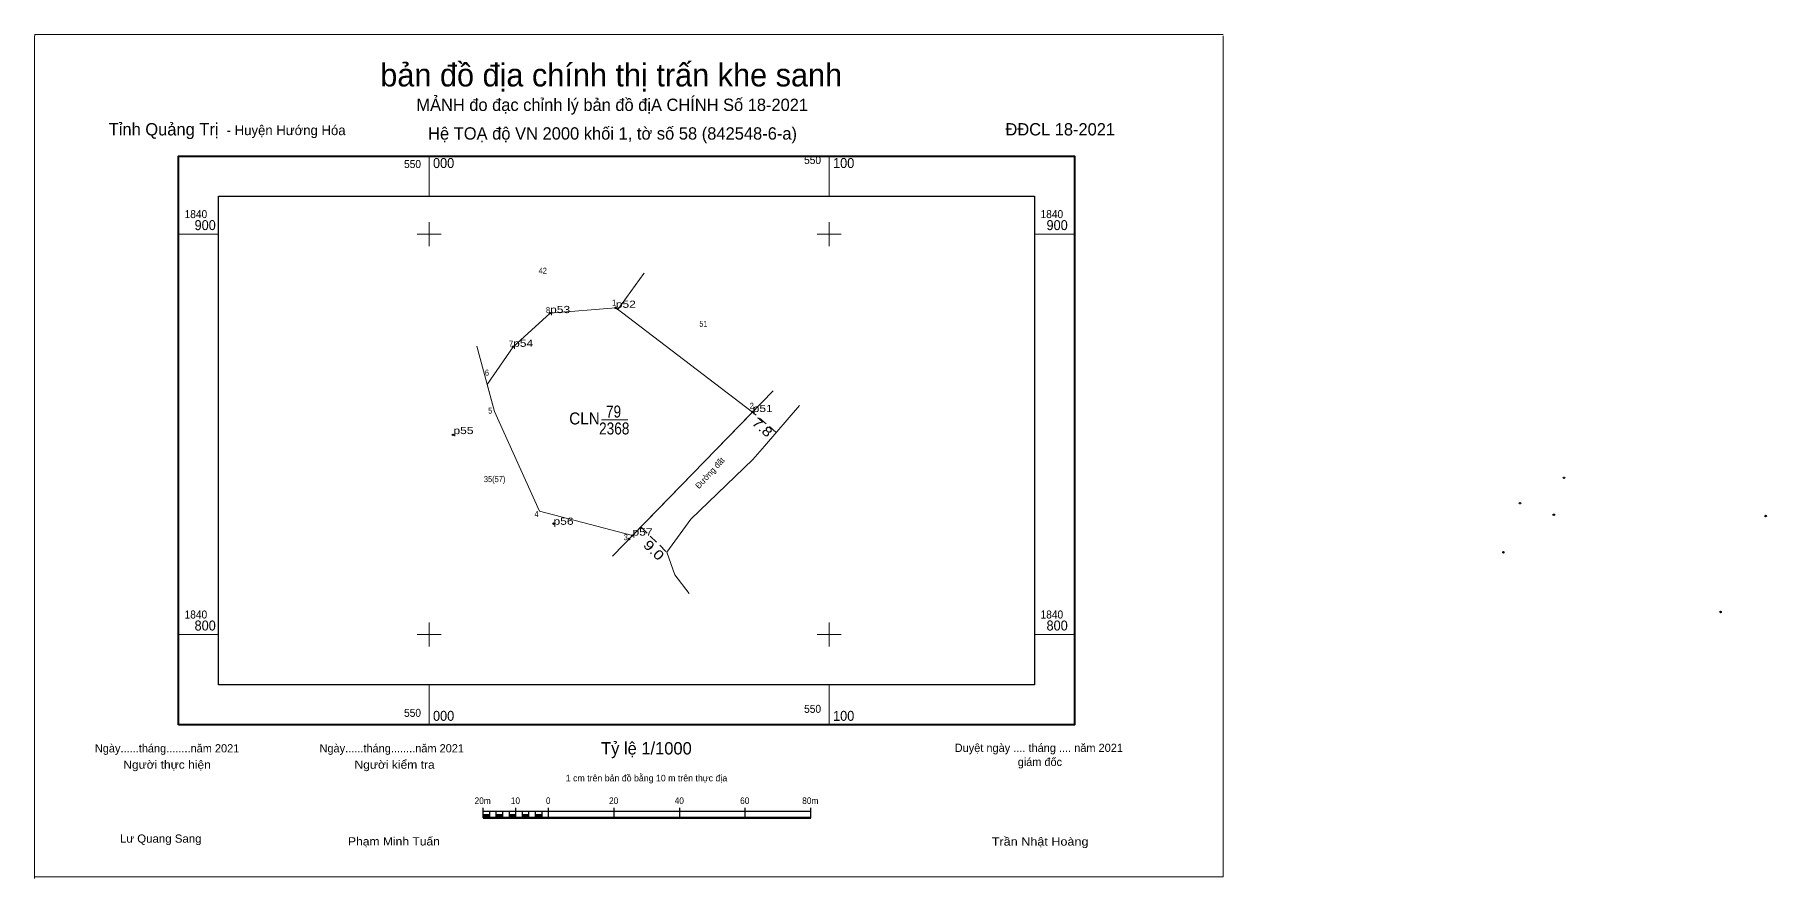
# Model space of a CAD drawing. Header units: metres. Extents: x 549358 to 550334, y 1840739 to 1840950.
# Drawn here: x 549901.4 to 550334.3, y 1840739.1 to 1840949.8 of the extents above; entities that cross this region are included whole.
import ezdxf
from ezdxf.enums import TextEntityAlignment as Align

# ---------------------------------------------------------------- set-up
doc = ezdxf.new("R2010")
doc.units = ezdxf.units.M
doc.header["$LTSCALE"] = 0.73
doc.header["$PDMODE"] = 32
doc.header["$PDSIZE"] = 0.365
doc.linetypes.add('MEDIUM_DASHED', pattern=[4.5, 3, -1.5])
for name, color, linetype, lineweight in [('1', 7, 'Continuous', 13), ('11', 7, 'Continuous', 13), ('13', 7, 'Continuous', 13), ('2', 7, 'Continuous', 25), ('5', 7, 'Continuous', 13), ('63', 7, 'Continuous', 13)]:
    doc.layers.add(name, color=color, linetype=linetype, lineweight=lineweight)
doc.layers.add('12', color=7, linetype='Continuous')
doc.layers.add('7', color=7, linetype='Continuous')

msp = doc.modelspace()

# ---------------------------------------------------------------- hatches: boundary and pattern name
at = {"layer": '2'}
for points in [[(550013.53, 1840754.25), (550015.17, 1840754.25), (550015.17, 1840755.07), (550013.53, 1840755.07)], [(550016.8, 1840754.25), (550018.44, 1840754.25), (550018.44, 1840755.07), (550016.8, 1840755.07)], [(550020.08, 1840754.25), (550021.72, 1840754.25), (550021.72, 1840755.07), (550020.08, 1840755.07)], [(550023.36, 1840754.25), (550024.99, 1840754.25), (550024.99, 1840755.07), (550023.36, 1840755.07)], [(550026.63, 1840754.25), (550028.27, 1840754.25), (550028.27, 1840755.07), (550026.63, 1840755.07)]]:
    msp.add_hatch(color=256, dxfattribs=at).paths.add_polyline_path(points)

# ---------------------------------------------------------------- linework, layer by layer
at = {"layer": '1'}
msp.add_lwpolyline([(550046.68, 1840881.59), (550080.9, 1840855.56), (550050.86, 1840824.71), (550027.6, 1840830.82), (550016.34, 1840855.71), (550014.56, 1840862.4), (550021.02, 1840871.85), (550030.26, 1840880.27)], close=True, dxfattribs=at)
at = {"layer": '11'}
for p, q in [((549901.5, 1840949.81), (550198.5, 1840949.81)), ((550198.51, 1840949.49), (550198.51, 1840739.49)), ((550198.5, 1840739.49), (549901.5, 1840739.49))]:
    msp.add_line(p, q, dxfattribs=at)
msp.add_lwpolyline([(549901.42, 1840739.11), (549901.42, 1840949.11), (549901.5, 1840949.81)], dxfattribs=at)
at = {"layer": '13'}
msp.add_line((550043.09, 1840853.6), (550049.69, 1840853.6), dxfattribs=at)
at = {"layer": '2'}
for p, q in [((550013.53, 1840754.25), (550013.53, 1840756.71)), ((550013.53, 1840755.89), (550095.42, 1840755.89)), ((550015.17, 1840754.25), (550015.17, 1840755.89)), ((550016.8, 1840754.25), (550016.8, 1840755.89)), ((550018.44, 1840754.25), (550018.44, 1840755.89)), ((550020.08, 1840754.25), (550020.08, 1840755.89)), ((550021.72, 1840754.25), (550021.72, 1840756.71)), ((550023.36, 1840754.25), (550023.36, 1840755.89)), ((550024.99, 1840754.25), (550024.99, 1840755.89)), ((550026.63, 1840754.25), (550026.63, 1840755.89)), ((550028.27, 1840754.25), (550028.27, 1840755.89)), ((550029.91, 1840754.25), (550029.91, 1840756.71)), ((550046.29, 1840754.25), (550046.29, 1840756.71)), ((550062.67, 1840754.25), (550062.67, 1840756.71)), ((550079.04, 1840754.25), (550079.04, 1840756.71)), ((550095.42, 1840754.25), (550095.42, 1840756.71))]:
    msp.add_line(p, q, dxfattribs=at)
at = {"layer": '2', "lineweight": 53}
msp.add_line((550013.53, 1840754.25), (550095.42, 1840754.25), dxfattribs=at)
at = {"layer": '2', "lineweight": 13}
for points in [[(550013.53, 1840754.25), (550015.17, 1840754.25), (550015.17, 1840755.07), (550013.53, 1840755.07)], [(550016.8, 1840754.25), (550018.44, 1840754.25), (550018.44, 1840755.07), (550016.8, 1840755.07)], [(550020.08, 1840754.25), (550021.72, 1840754.25), (550021.72, 1840755.07), (550020.08, 1840755.07)], [(550023.36, 1840754.25), (550024.99, 1840754.25), (550024.99, 1840755.07), (550023.36, 1840755.07)], [(550026.63, 1840754.25), (550028.27, 1840754.25), (550028.27, 1840755.07), (550026.63, 1840755.07)]]:
    msp.add_lwpolyline(points, close=True, dxfattribs=at)
at = {"layer": '5'}
for p, q in [((550030.26, 1840880.27), (550046.68, 1840881.59)), ((550046.68, 1840881.59), (550080.9, 1840855.56)), ((550021.02, 1840871.85), (550030.26, 1840880.27)), ((550014.56, 1840862.4), (550021.02, 1840871.85)), ((550086.03, 1840860.83), (550045.83, 1840819.55)), ((550092.58, 1840857.21), (550083.85, 1840847.05))]:
    msp.add_line(p, q, dxfattribs=at)
at = {"layer": '5', "linetype": 'MEDIUM_DASHED'}
for p, q in [((550086.8, 1840850.49), (550080.9, 1840855.56)), ((550052.96, 1840826.87), (550059.42, 1840820.58))]:
    msp.add_line(p, q, dxfattribs=at)
at = {"layer": '5'}
for points in [[(550053.79, 1840890.22), (550053.74, 1840890.18), (550047.19, 1840881.2)], [(550050.86, 1840824.71), (550027.6, 1840830.82), (550016.34, 1840855.71), (550011.99, 1840872.03)], [(550083.85, 1840847.05), (550080.97, 1840843.73), (550065.47, 1840828.8), (550059.42, 1840820.58), (550061.42, 1840814.92), (550065.07, 1840810.27)]]:
    msp.add_lwpolyline(points, dxfattribs=at)
at = {"layer": '63'}
for p, q in [((550000, 1840909.5), (550000, 1840919.5)), ((550100, 1840909.5), (550100, 1840919.5)), ((550000, 1840897), (550000, 1840903)), ((550100, 1840897), (550100, 1840903)), ((549937.4, 1840900), (549947.4, 1840900)), ((549997, 1840900), (550003, 1840900)), ((550097, 1840900), (550103, 1840900)), ((550151.36, 1840900), (550161.36, 1840900)), ((549937.4, 1840800), (549947.4, 1840800)), ((549997, 1840800), (550003, 1840800)), ((550000, 1840797), (550000, 1840803)), ((550097, 1840800), (550103, 1840800)), ((550100, 1840797), (550100, 1840803)), ((550151.36, 1840800), (550161.36, 1840800)), ((550000, 1840777.44), (550000, 1840787.44)), ((550100, 1840777.44), (550100, 1840787.44))]:
    msp.add_line(p, q, dxfattribs=at)
at = {"layer": '63', "lineweight": 40}
msp.add_lwpolyline([(549937.4, 1840777.44), (549937.4, 1840919.5), (550161.36, 1840919.5), (550161.36, 1840777.44)], close=True, dxfattribs=at)
at = {"layer": '63', "lineweight": 25}
msp.add_lwpolyline([(549947.4, 1840787.44), (549947.4, 1840909.5), (550151.36, 1840909.5), (550151.36, 1840787.44)], close=True, dxfattribs=at)
msp.add_lwpolyline([(549947.4, 1840787.44), (549947.4, 1840909.5), (550151.36, 1840909.5), (550151.36, 1840787.44)], close=True, dxfattribs=at)
msp.add_lwpolyline([(549947.4, 1840787.44), (549947.4, 1840909.5), (550151.36, 1840909.5), (550151.36, 1840787.44)], close=True, dxfattribs=at)
at = {"layer": '7'}
for p in [(550046.68, 1840881.59), (550030.26, 1840880.27), (550021.02, 1840871.85), (550080.9, 1840855.56), (550005.99, 1840849.86), (550283.71, 1840839.14), (550272.7, 1840832.78), (550281.17, 1840829.9), (550334.11, 1840829.59), (550031.13, 1840827.69), (550050.01, 1840823.85), (550050.86, 1840824.71), (550268.58, 1840820.54), (550322.84, 1840805.64)]:
    msp.add_point(p, dxfattribs=at)

# ---------------------------------------------------------------- texts
at = {"layer": '12', "width": 1.25}
for s, p in [('p53', (550030.26, 1840880.27)), ('p52', (550046.68, 1840881.59)), ('p54', (550021.02, 1840871.85)), ('p51', (550080.9, 1840855.56)), ('p55', (550006.1, 1840850.05)), ('p56', (550031.11, 1840827.4)), ('p57', (550050.86, 1840824.71))]:
    msp.add_text(s, height=1.8, dxfattribs=at).set_placement(p)
at = {"layer": '13'}
for s, width, p in [('CLN', 0.95, (550038.86, 1840852.46)), ('79', 0.85, (550046.125, 1840854.18)), ('2368', 0.85, (550046.3, 1840849.96))]:
    msp.add_text(s, height=3, dxfattribs=dict(at, width=width)).set_placement(p, align=Align.CENTER)
at = {"layer": '2'}
for s, height, p in [('bản đồ địa chính thị trấn khe sanh', 5.73, (550045.545, 1840936.88)), ('MẢNH đo đạc chỉnh lý bản đồ địA CHÍNH Số 18-2021', 3.07, (550045.79, 1840930.76)), ('Hệ TOẠ độ VN 2000 khối 1, tờ số 58 (842548-6-a)', 3.08, (550045.875, 1840923.6)), ('Tỷ lệ 1/1000', 3.08, (550054.345, 1840770.04)), ('Ngày......tháng........năm 2021', 2.05, (549934.53, 1840770.56)), ('Ngày......tháng........năm 2021', 2.05, (549990.69, 1840770.56)), ('Duyệt ngày .... tháng .... năm 2021', 2.05, (550152.44, 1840770.68)), ('giám đốc', 2.04, (550152.7, 1840767.16)), ('1 cm trên bản đồ bằng 10 m trên thực địa', 1.64, (550054.36, 1840763.32))]:
    msp.add_text(s, height=height, dxfattribs=at).set_placement(p, align=Align.CENTER)
for s, height, p in [('Tỉnh Quảng Trị ', 3.078, (549919.94, 1840924.64)), ('- Huyện Hướng Hóa', 2.456, (549949.42, 1840924.72))]:
    msp.add_text(s, height=height, dxfattribs=at).set_placement(p)
msp.add_text('ĐĐCL 18-2021', height=3.07, dxfattribs=at).set_placement((550171.48, 1840924.64), align=Align.RIGHT)
for s, height, width, p in [('Người thực hiện', 2.047, 1.1, (549934.52, 1840766.48)), ('Người kiểm tra', 2.047, 1.1, (549991.4, 1840766.48)), ('20m', 1.638, 0.95, (550013.41, 1840757.68)), ('10', 1.638, 0.95, (550021.6, 1840757.68)), ('0', 1.638, 0.9, (550029.79, 1840757.68)), ('20', 1.638, 0.95, (550046.16, 1840757.68)), ('40', 1.638, 0.95, (550062.56, 1840757.68)), ('60', 1.638, 0.95, (550078.92, 1840757.68)), ('80m', 1.638, 0.95, (550095.31, 1840757.68)), ('Lư Quang Sang', 2.04, 1.05, (549932.95, 1840748.02)), ('Phạm Minh Tuấn', 2.05, 1.1, (549991.24, 1840747.32)), ('Trần Nhật Hoàng', 2.05, 1.15, (550152.76, 1840747.28))]:
    msp.add_text(s, height=height, dxfattribs=dict(at, width=width)).set_placement(p, align=Align.CENTER)
at = {"layer": '5'}
for s, width, p in [('42', 0.85, (550028.435, 1840890.1)), ('51', 0.75, (550068.585, 1840876.84)), ('35(57)', 0.9, (550016.405, 1840838.06))]:
    msp.add_text(s, height=1.5, dxfattribs=dict(at, width=width)).set_placement(p, align=Align.CENTER)
for s, width, p in [(' 8', 0.8, (550030.26, 1840880.27)), (' 1', 0.75, (550046.76, 1840882.15)), (' 7', 0.8, (550021.02, 1840871.85)), (' 6', 0.85, (550014.99, 1840864.66)), (' 5', 0.8, (550015.81, 1840855.18)), (' 2', 0.85, (550081.2, 1840856.38)), (' 4', 0.85, (550027.38, 1840829.33)), (' 3', 0.8, (550049.68, 1840823.57))]:
    msp.add_text(s, height=1.5, dxfattribs=dict(at, width=width)).set_placement(p, align=Align.RIGHT)
for s, rotation, width, p in [('7.8', 319.327, 1.2, (550082.533, 1840850.837)), ('9.0', 315.764, 1.25, (550055.353, 1840820.195))]:
    msp.add_text(s, height=2.4, rotation=rotation, dxfattribs=dict(at, width=width)).set_placement(p, align=Align.CENTER)
msp.add_text('Đường đất', height=1.5, rotation=47.436, dxfattribs=at).set_placement((550070.774, 1840839.843), align=Align.CENTER)
at = {"layer": '63', "width": 0.95}
for p in [(549998, 1840916.5), (550098, 1840917.5), (550098, 1840780.44), (549998, 1840779.44)]:
    msp.add_text('550', height=2, dxfattribs=at).set_placement(p, align=Align.RIGHT)
for s, height, p in [('000', 2.5, (550001, 1840916.5)), ('100', 2.5, (550101, 1840916.5)), ('1840', 2, (549938.9, 1840904)), ('900', 2.5, (549941.4, 1840901)), ('1840', 2, (550152.86, 1840904)), ('900', 2.5, (550154.36, 1840901)), ('1840', 2, (549938.9, 1840804)), ('800', 2.5, (549941.4, 1840801)), ('1840', 2, (550152.86, 1840804)), ('800', 2.5, (550154.36, 1840801)), ('000', 2.5, (550001, 1840778.44)), ('100', 2.5, (550101, 1840778.44))]:
    msp.add_text(s, height=height, dxfattribs=at).set_placement(p)

doc.saveas('drawing.dxf')
